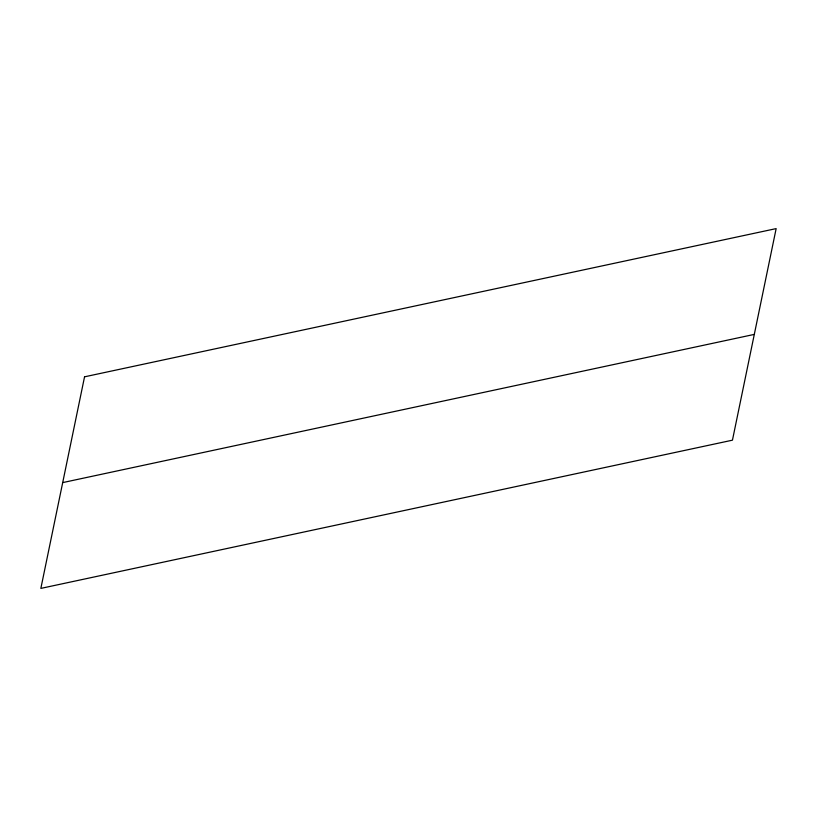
<?xml version="1.0" encoding="UTF-8"?>
<svg xmlns="http://www.w3.org/2000/svg" width="817" height="817" viewBox="0 0 817 817"><rect width="100%" height="100%" fill="white"/><g stroke="black" fill="none" stroke-linecap="round" stroke-linejoin="round"><path stroke-width="1.23" d="M62.695 482.602L754.305 334.398M84.549 376.821L40.85 588.393L732.451 440.179L776.15 228.607L84.549 376.821"/></g></svg>
